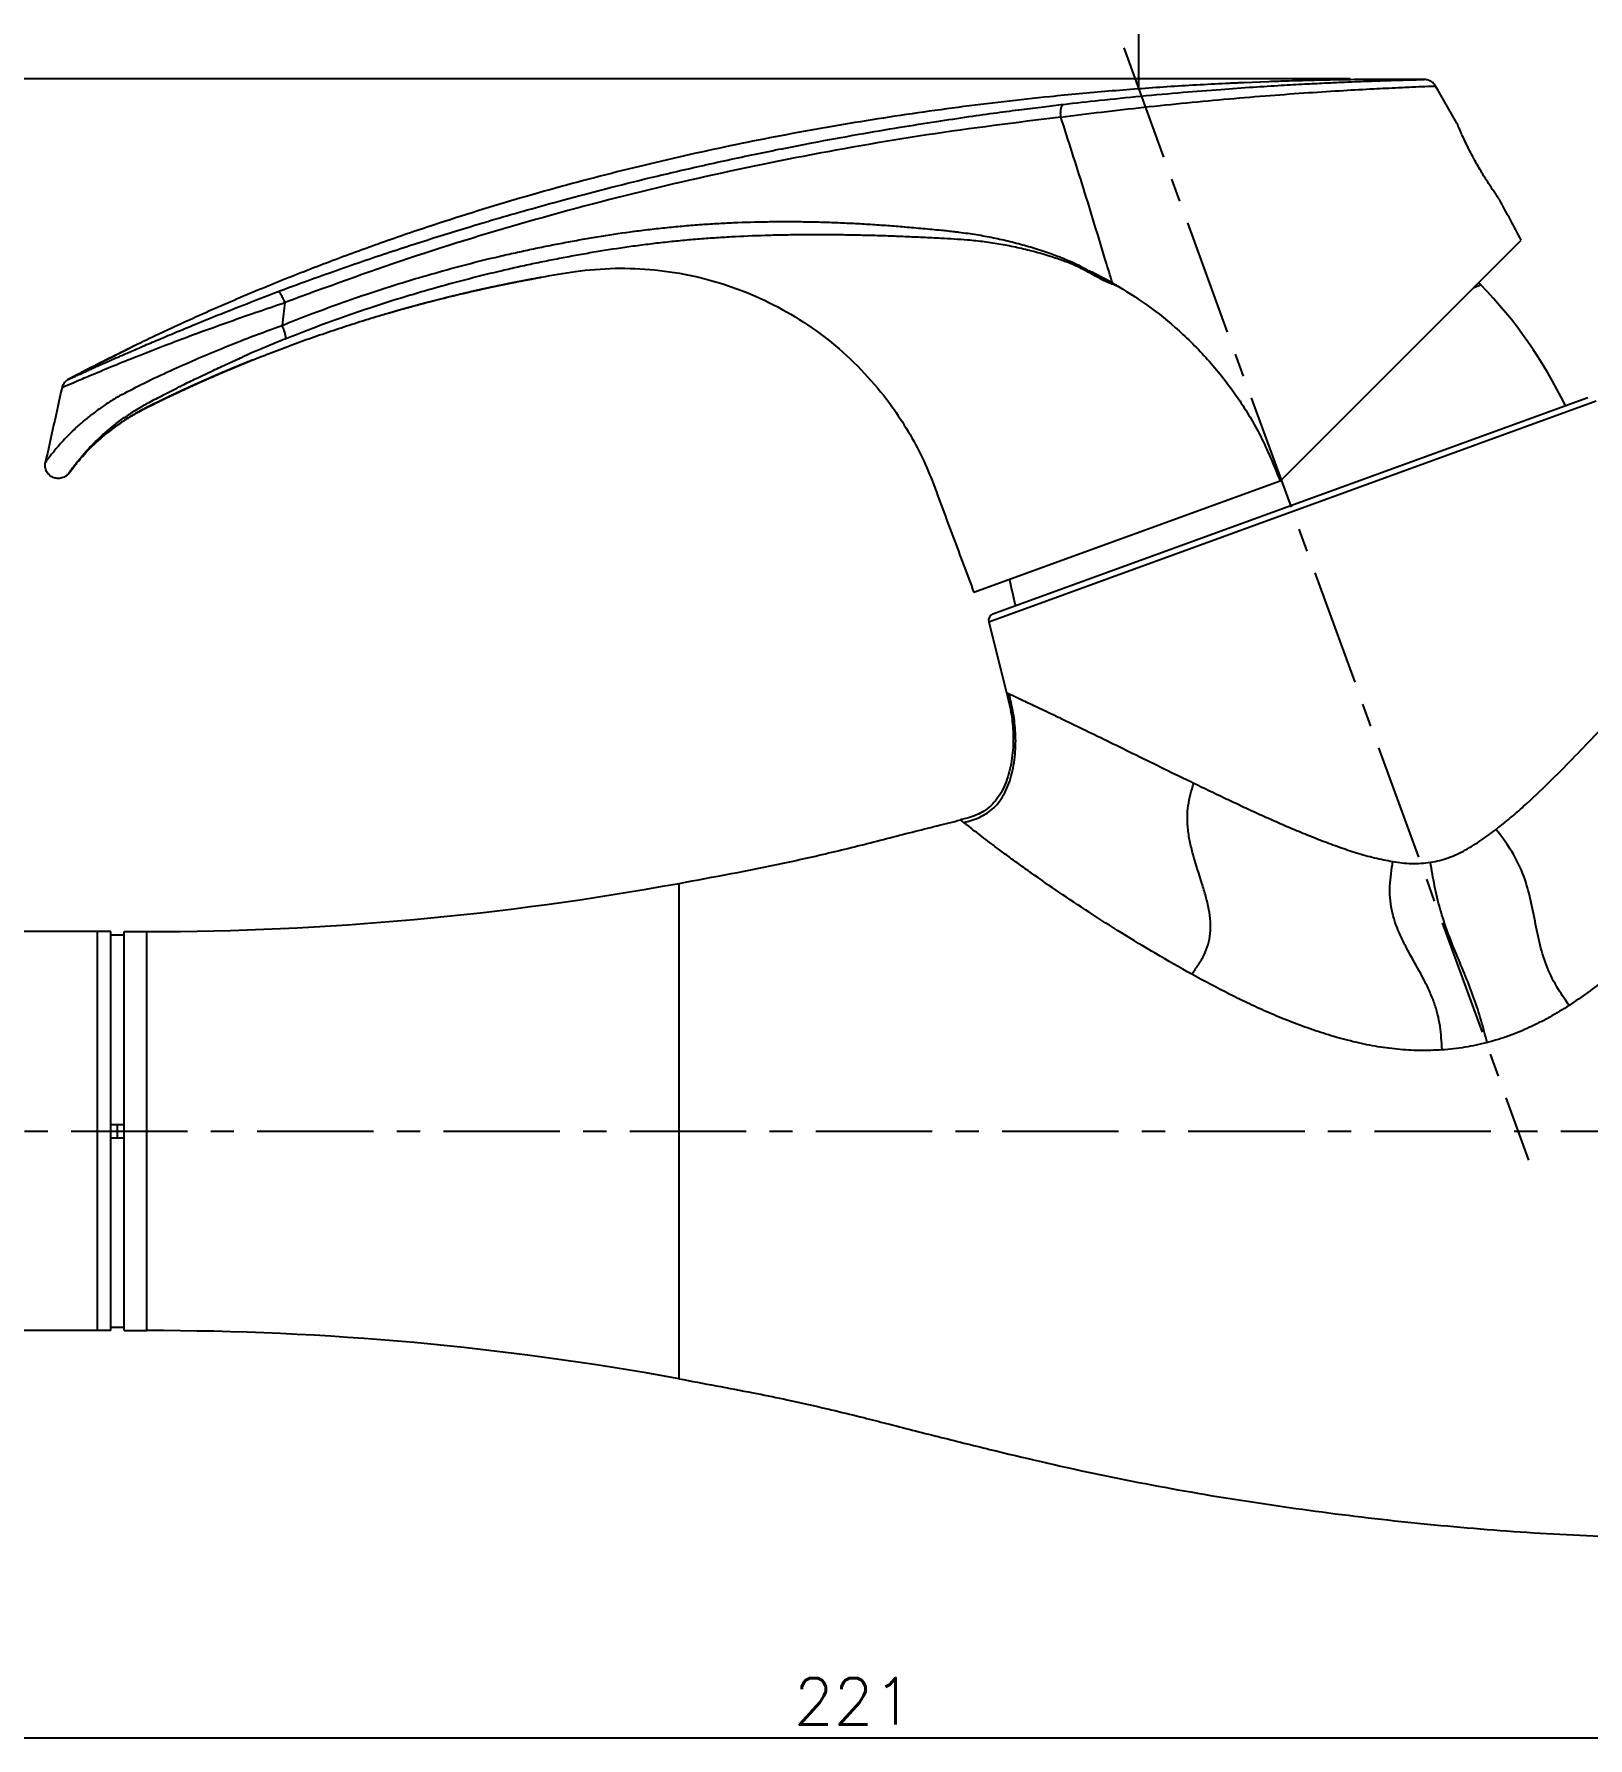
# Model space of a CAD drawing. Extents: x 7888 to 8482, y -4556 to -4136.
# Drawn here: x 8141.6 to 8258.4, y -4348.5 to -4220.4 of the extents above; entities that cross this region are included whole.
import ezdxf

# ---------------------------------------------------------------- set-up
doc = ezdxf.new("R2010")
doc.units = 0
doc.header["$LTSCALE"] = 7
doc.header["$MEASUREMENT"] = 0
doc.linetypes.add('CENTER', pattern=[2, 1.25, -0.25, 0.25, -0.25])
for name, color, linetype in [('CL', 1, 'CENTER'), ('D', 2, 'CONTINUOUS'), ('DWG', 7, 'CONTINUOUS')]:
    doc.layers.add(name, color=color, linetype=linetype)
doc.styles.add('GHS', font='ROMANS.shx', dxfattribs={"bigfont": 'GHS.shx'})

msp = doc.modelspace()

# ---------------------------------------------------------------- linework, layer by layer
at = {"layer": 'CL'}
for p, q in [((8223.507728454784, -4221.449560120083), (8253.94230819728, -4305.067880733168)), ((8032.357366067779, -4302.877433894868), (8326.10359714768, -4302.877433894868))]:
    msp.add_line(p, q, dxfattribs=at)
at = {"layer": 'D'}
for p, q in [((8224.628492987214, -4224.528835365461), (8224.628492987214, -4220.406907591907)), ((8240.516778628547, -4223.780781751316), (8110.350333930002, -4223.780781751316)), ((8095.139536074789, -4348.501758772097), (8313.35736606768, -4348.501758772097))]:
    msp.add_line(p, q, dxfattribs=at)
at = {"layer": 'DWG'}
for p, q in [((8234.400765937879, -4223.988224393468), (8232.528034188379, -4224.063188014668)), ((8245.20168214848, -4223.812820019268), (8243.299587706979, -4223.812382726368)), ((8246.09001732638, -4223.817540014567), (8246.08922948058, -4223.817530202968)), ((8235.25577930098, -4254.019444982568), (8253.38136184378, -4235.893862439767)), ((8249.819185225579, -4239.456039057968), (8250.35281286598, -4239.261814630067)), ((8168.212893725079, -4241.381527677868), (8168.288044360879, -4241.359624115968)), ((8213.354082730379, -4264.594906650467), (8259.01917590428, -4247.974171990268)), ((8213.66843236688, -4264.004952248368), (8258.399154731978, -4247.724300750167)), ((8235.25577930098, -4254.019444982568), (8212.24042497568, -4262.396351442568)), ((8213.354082730479, -4264.594906650667), (8214.69222873558, -4269.923644059568)), ((8190.066692804679, -4321.500860107268), (8190.066692304679, -4284.254007773868)), ((8147.357366067779, -4287.877433894868), (8032.357366067779, -4287.877433894868)), ((8146.357366067779, -4317.877433894868), (8146.357366067779, -4287.877433894868)), ((8147.357366067779, -4317.876759911167), (8147.357366067779, -4287.878107878568)), ((8147.357366067779, -4288.127433894868), (8148.357366067779, -4288.127433894868)), ((8148.357366067779, -4317.877433894868), (8148.357366067779, -4287.877433894868)), ((8148.357366067679, -4287.877433894868), (8150.06054801248, -4287.877433894868)), ((8150.060548012479, -4317.877433894868), (8150.06054801248, -4287.877433894868)), ((8147.357366067679, -4302.377433894868), (8148.357366067679, -4302.377433894868)), ((8147.857366067779, -4303.377433894868), (8147.857366067779, -4302.377433894868)), ((8147.357366067679, -4303.377433894868), (8148.357366067679, -4303.377433894868)), ((8147.357366067779, -4317.877433894868), (8032.357366067779, -4317.877433894868)), ((8147.357366067779, -4317.627433894868), (8148.357366067779, -4317.627433894868)), ((8148.357366067679, -4317.877433894868), (8150.060548012479, -4317.877433894868))]:
    msp.add_line(p, q, dxfattribs=at)
for centre, radius, start, end in [((8249.993735635679, -4239.609756496768), 0.5, 44.09768125058815, 72.68442803311223), ((8225.217406743379, -4263.617745305168), 35, 25.8808892988765, 44.09768124970392), ((8249.303225862179, -4254.851224077967), 35, 190.8147965797765, 194.1191107011122), ((8213.839442438579, -4264.474798558767), 0.5, 109.9999999999981, 193.8993000323305), ((8150.060589103679, -4065.212826381467), 222.6646075134, 270, 280.3505265847974), ((8150.060589103679, -4540.542041408367), 222.6646075134, 79.64947328441356, 90.00001057347383)]:
    msp.add_arc(centre, radius, start, end, dxfattribs=at)
for points in [[(8232.528034188379, -4224.063188014668), (8231.182488122478, -4224.125357912468), (8228.97349526978, -4224.242577190967), (8226.767344939079, -4224.378628822467), (8224.56158191588, -4224.533827944068), (8222.355396421679, -4224.708447111568), (8220.14958670138, -4224.902649036067), (8217.94957137038, -4225.116109236367), (8211.034309027878, -4225.918439873268), (8204.14629436028, -4226.922348738768), (8197.290616341279, -4228.133980980067), (8190.474579820179, -4229.559600342467), (8183.71767689548, -4231.202740720868), (8177.011790357979, -4233.073936459567), (8170.373809229379, -4235.178291184968), (8168.417958731479, -4235.848848923368), (8166.470825564579, -4236.540191773467), (8164.529900493979, -4237.253495286768), (8162.598306332679, -4237.987902732468), (8160.672891623679, -4238.744923553668), (8158.758758306879, -4239.522843986468), (8156.852813865579, -4240.323193235068), (8154.956054871079, -4241.145887918868), (8153.068862571979, -4241.991091677368), (8151.190868744179, -4242.859321503567), (8149.325855479879, -4243.749129647467), (8149.284904241379, -4243.768982722167)], [(8218.77032816068, -4226.645488868468), (8221.83457012728, -4226.267005988868), (8225.02060592028, -4225.903529412968), (8228.24564995298, -4225.568781768968), (8231.43048049718, -4225.273452535967), (8234.51075814878, -4225.019727950667), (8237.410066864879, -4224.809487666567), (8240.028895231579, -4224.643108699367), (8242.29692564508, -4224.518225239568), (8244.129127206379, -4224.430190708068), (8245.473081132279, -4224.370093965068), (8246.353382310279, -4224.332987128868), (8246.815341943378, -4224.316365633567), (8246.946106346879, -4224.312328541568)], [(8218.96904031808, -4225.691292558868), (8221.693952837279, -4225.385744998968), (8224.79673651908, -4225.072169440367), (8227.971150489378, -4224.786001419968), (8230.79298849638, -4224.561133842368), (8233.243561149378, -4224.388106543967), (8235.33794368138, -4224.257025763367), (8237.108006134878, -4224.158078489568), (8238.59339657098, -4224.083334740468), (8239.83635971438, -4224.026571114768), (8240.877351581279, -4223.983051901568), (8241.75067698348, -4223.949383459568), (8242.481500185178, -4223.923215822968), (8243.09245187918, -4223.902728562467), (8243.603386871779, -4223.886542283768), (8244.031584062779, -4223.873605657167), (8244.39171590088, -4223.863134035768), (8244.69771866748, -4223.854553806168), (8244.95865446288, -4223.847419466568), (8245.183591170278, -4223.841445548967), (8245.37272086148, -4223.836467959967), (8245.53153015788, -4223.832427237267), (8245.65532764838, -4223.829160563968), (8245.764017922878, -4223.826636448968), (8245.84550893558, -4223.824595717067), (8245.90396478328, -4223.822925191267), (8245.946936271479, -4223.821716000968), (8245.983263689079, -4223.820756535268), (8246.015823865579, -4223.819876091367), (8246.043293736979, -4223.819103087168), (8246.063741782978, -4223.818487760667), (8246.02975772748, -4223.817541514767)], [(8232.52803608998, -4224.063224771067), (8232.408932659078, -4224.068409292167), (8232.025347164079, -4224.085597501768), (8231.63518080268, -4224.103662319568), (8231.20982123218, -4224.124025531668)], [(8239.75835860378, -4223.847004842968), (8238.40647834988, -4223.872476517868), (8234.40076517338, -4223.988203430368)], [(8239.75835852968, -4223.847000298768), (8237.81218618538, -4223.885832773967), (8235.60197470848, -4223.947153306868), (8234.400765937879, -4223.988224393468)], [(8243.299587706979, -4223.812382726368), (8242.235450954879, -4223.817925089368), (8240.025136263179, -4223.842775814768), (8239.75835852968, -4223.847000298768)], [(8245.446861253879, -4223.813831561268), (8245.20513472128, -4223.812827886168), (8244.974832484078, -4223.812069478068), (8244.754330565978, -4223.811524461767), (8244.54296552988, -4223.811168553268), (8244.339936319779, -4223.810980349768), (8244.14511065598, -4223.810941442567), (8243.959170581878, -4223.811033801167), (8243.782897989979, -4223.811238204167), (8243.61643745658, -4223.811535701568), (8243.45672739078, -4223.811916583967), (8243.29958769198, -4223.812382619068)], [(8245.470032474379, -4223.813939850767), (8245.20168214868, -4223.812819961067)], [(8245.92811974058, -4223.816466295968), (8245.20168214848, -4223.812820019268)], [(8245.488141476779, -4223.814024203068), (8245.446861253879, -4223.813831561268)], [(8245.48814147528, -4223.814024506468), (8245.476316655378, -4223.813969098568), (8245.470032474379, -4223.813939850767)], [(8245.595405927279, -4223.814549409068), (8245.48814147528, -4223.814024506468)], [(8245.917333931679, -4223.816367517968), (8245.595405927279, -4223.814549409068)], [(8246.02975772748, -4223.817541514767), (8245.92074035148, -4223.816990856268), (8245.92812042328, -4223.816896828368)], [(8246.02920395298, -4223.817085383667), (8245.917333931679, -4223.816367517968)], [(8246.02920386668, -4223.817125536767), (8245.92811974058, -4223.816466295968)], [(8245.92812042328, -4223.816896828368), (8245.956989971779, -4223.816718360067), (8245.986487332679, -4223.816683445268)], [(8245.986487332679, -4223.816683445268), (8246.02920543998, -4223.816923410868)], [(8246.090010608379, -4223.817539966867), (8246.02920386668, -4223.817125536767)], [(8246.02920543998, -4223.816923410868), (8246.04577609578, -4223.817089839667)], [(8246.04577609578, -4223.817089839667), (8246.08539331188, -4223.817500471368)], [(8246.08539331188, -4223.817500471368), (8246.090010608379, -4223.817539966867)], [(8246.946106346879, -4224.312328541568), (8246.727362071279, -4224.052714107367), (8246.431480992978, -4223.880164603068), (8246.090018551678, -4223.817540033968)], [(8248.555842758979, -4227.096928991168), (8246.94610192128, -4224.312331253368)], [(8159.923626853879, -4239.765762103068), (8161.662814888279, -4239.116320039668), (8163.746934184779, -4238.369269531067), (8165.962838381279, -4237.595963226968), (8168.107648528479, -4236.871645577768), (8170.14606960638, -4236.204274595768), (8172.110583246979, -4235.578527239868), (8174.087692590479, -4234.967077709367), (8176.221887305279, -4234.328898066167), (8178.647943850579, -4233.630003568467), (8181.395974880579, -4232.870152683868), (8184.459748888579, -4232.062307668668), (8187.941422913879, -4231.195431871567), (8191.890690929679, -4230.276986854667), (8196.074738330579, -4229.376019248268), (8200.06358465918, -4228.583924382368), (8203.585291206478, -4227.939024692768), (8206.691723501679, -4227.412482285068), (8209.443628262079, -4226.976609302068), (8211.86717314138, -4226.614831180068), (8213.977695309579, -4226.317818099267), (8215.835691091079, -4226.072454298068), (8217.48839227518, -4225.866628779468), (8218.96904031808, -4225.691292558868)], [(8218.770322242879, -4226.645488657668), (8218.759911736379, -4226.304429462268), (8218.791629231078, -4226.012337189868), (8218.86383551578, -4225.795873302668), (8218.969000032479, -4225.691298976768)], [(8218.770147412979, -4226.645511133467), (8208.697353268279, -4227.993273129468), (8198.770518178279, -4229.722846179668), (8189.055691276979, -4231.813728077568), (8179.271083862579, -4234.356033272567), (8169.730218207679, -4237.286751869367), (8160.42637993778, -4240.590998011668)], [(8222.652525964379, -4239.117333363068), (8222.39495440648, -4238.276052361767), (8222.13857566008, -4237.435806286167), (8220.47545015788, -4231.995563323768), (8218.770147412979, -4226.645511133467)], [(8248.56553145668, -4227.120803917967), (8248.555842758979, -4227.096928991168)], [(8249.96908972818, -4230.041126921267), (8249.66453062178, -4229.478980156768), (8249.384959043378, -4228.933321493268), (8249.13767510208, -4228.423397186667), (8248.931356334579, -4227.975439954167), (8248.76788737128, -4227.603980760367), (8248.64926417178, -4227.324146515868), (8248.577983461078, -4227.151377989868), (8248.56553145668, -4227.120803917967)], [(8251.755280125979, -4232.849584543967), (8251.709030684578, -4232.785066464467), (8251.583696427078, -4232.608296111868), (8251.405941489878, -4232.352822731567), (8251.20317327778, -4232.054312389568), (8250.99157625698, -4231.734262534368), (8250.75551980428, -4231.366145333368), (8250.49673629608, -4230.947974517668), (8250.22917756498, -4230.497893104468), (8249.969089729078, -4230.041126920967)], [(8253.38136184378, -4235.893862439767), (8251.755280126179, -4232.849584544168)], [(8160.229917576379, -4242.306322766468), (8162.283398522779, -4241.498754129067), (8164.537920943279, -4240.665887595267), (8166.819217930679, -4239.878952180868), (8169.25417637898, -4239.099221383467), (8171.724770061479, -4238.370196402768), (8174.116226606379, -4237.721310575667), (8176.541891005179, -4237.121564210068), (8177.763739065979, -4236.841773587667), (8178.989084119479, -4236.575837029268), (8180.217487690279, -4236.323560783768), (8181.448607746079, -4236.084659834168), (8182.68612062698, -4235.858506621267), (8183.925904068479, -4235.647009529268), (8186.411495047779, -4235.273480454467), (8187.705922719979, -4235.107561307967), (8189.00165673738, -4234.961789689268), (8190.309515876679, -4234.835713872068), (8191.617725145979, -4234.730425030168), (8192.894080443279, -4234.647342070568), (8194.16982777708, -4234.583234849968), (8196.714724260879, -4234.510822022668), (8197.99035549388, -4234.501601083368), (8199.263841881979, -4234.509527789268), (8200.57008060558, -4234.534624229567), (8201.87344947618, -4234.576118954268), (8203.172895345779, -4234.633805012268), (8203.82135160718, -4234.668721586368), (8204.46891804638, -4234.707690351967), (8205.114803410079, -4234.750620108567), (8205.75976170938, -4234.797251707068), (8207.020488451379, -4234.897730129267)], [(8203.982509886479, -4235.540204318368), (8203.863902277179, -4235.537510933167), (8203.22337133378, -4235.524526756468), (8201.93982694928, -4235.506408870468), (8200.651954503779, -4235.498730974768), (8199.36082718178, -4235.502059543567), (8198.101716071878, -4235.517088255768), (8196.840026759179, -4235.545065124368), (8194.320264925978, -4235.644101328267), (8193.055443673878, -4235.717198069868), (8191.789006069379, -4235.807034926567), (8190.490075608579, -4235.917334038568), (8189.190679125779, -4236.046815881467), (8187.902284611179, -4236.194661446068), (8186.613937323079, -4236.361650617768), (8184.136938841679, -4236.735097504467), (8182.89962111258, -4236.945845153068), (8181.663442699979, -4237.171009346468), (8180.433192271179, -4237.408740762768), (8179.20582951798, -4237.659582068368), (8177.981802302279, -4237.923743184268), (8176.76124819188, -4238.201449412967), (8174.338270494379, -4238.796061262868), (8171.947990150379, -4239.439067352967), (8169.478104821579, -4240.160982525567), (8167.043790015379, -4240.932648816668), (8164.762450980579, -4241.711209636567), (8162.507687304179, -4242.534950275168), (8160.452065889579, -4243.334242488268)], [(8218.989116704479, -4237.462409215967), (8217.971001620679, -4237.116297248567), (8217.35344651788, -4236.931822461567), (8216.73156167778, -4236.761660166568), (8216.12526987418, -4236.608535656167), (8215.51650475458, -4236.467169254767), (8214.894584673879, -4236.336230995068), (8214.27056136458, -4236.219133772567), (8213.01968025388, -4236.028761340068), (8212.39123420258, -4235.956065656068), (8211.760750874879, -4235.896884402167), (8210.761123036778, -4235.824020636368), (8209.75591087188, -4235.767751212068), (8209.08191294998, -4235.734956971368), (8208.40524129608, -4235.702947708567), (8207.730749803879, -4235.671848518768), (8207.055990704379, -4235.642357149068), (8205.780159668879, -4235.592673279068), (8205.141962219679, -4235.571418024768), (8204.503572345679, -4235.552994304768), (8203.98251326428, -4235.540057164868)], [(8207.02064528848, -4234.895865238967), (8207.02170737718, -4234.895954577867), (8207.047085352278, -4234.898091344068), (8207.72661931988, -4234.956693773967), (8208.405176161079, -4235.017512919668), (8209.085972060078, -4235.080570652268), (8209.765645443678, -4235.146926804167), (8210.78146085568, -4235.257226182068), (8211.09539435598, -4235.295030076768)], [(8211.09555930388, -4235.293702757068), (8211.79333605088, -4235.385963576067), (8212.43167495818, -4235.482171912267), (8213.06731235368, -4235.591342875668), (8214.327697175979, -4235.848937374468), (8214.95437169468, -4235.997079236467), (8215.57762535238, -4236.157338233667), (8216.186592542379, -4236.326013061667), (8216.792192319379, -4236.505230898068), (8217.41303545938, -4236.701788857667), (8218.029216818879, -4236.912006767167), (8218.99953689008, -4237.281015387567)], [(8218.99913560608, -4237.281999012967), (8219.641261663479, -4237.561605510968), (8220.27113408378, -4237.869896196868), (8220.88771267178, -4238.206345400868)], [(8179.710769775079, -4238.681917328167), (8182.280093608079, -4238.258623166867), (8185.257162759579, -4238.017835465167), (8188.245354049479, -4238.134167995868), (8191.194741872979, -4238.605686052468), (8194.07045214318, -4239.426850668468), (8196.82350929908, -4240.583554460967), (8199.423073586478, -4242.062911744468), (8201.82572420278, -4243.840771330168), (8203.99558006398, -4245.888991765068), (8205.90985469158, -4248.186442613567), (8207.151415111179, -4250.039979919367), (8208.221999474279, -4251.995206070667), (8209.11483253618, -4254.039766318468), (8209.89697384178, -4256.128610283768), (8210.67772454208, -4258.216822276668), (8211.45912431348, -4260.306770289868), (8212.240409685779, -4262.396412329468)], [(8222.641750519078, -4239.201039751568), (8222.294187236179, -4239.069350431668), (8221.958517342879, -4238.909973594067), (8221.66888664008, -4238.757677458568), (8221.38267688468, -4238.600514268168), (8220.874581151778, -4238.320892513868), (8220.36296632538, -4238.054129276168), (8219.769318474178, -4237.777510987267), (8219.163753571978, -4237.531102372568), (8218.988136803178, -4237.465056318968)], [(8222.652531632079, -4239.117494379268), (8222.03483644068, -4238.780592819167), (8221.446224248679, -4238.477704887267), (8220.887543498178, -4238.206353783868)], [(8220.887543498178, -4238.206353783868), (8221.254160327779, -4238.444242017968), (8221.666714457779, -4238.697841190267), (8222.122568912879, -4238.952945454568), (8222.64561276948, -4239.187051964367)], [(8144.262447354979, -4246.312733407567), (8144.228761231579, -4246.331024525168), (8144.173401577979, -4246.361993936367), (8144.192519312779, -4246.354015474868), (8144.285769754979, -4246.307577891967), (8144.349387611879, -4246.277862288367), (8144.420572182279, -4246.245380854268), (8144.516883759479, -4246.201180663167), (8144.631651837879, -4246.149001503867), (8144.774537607079, -4246.083916888268), (8144.940710796579, -4246.008439969868), (8145.133448420379, -4245.920987290067), (8145.355020414579, -4245.820633767968), (8145.613120622479, -4245.704027573467), (8145.91841989678, -4245.566458980267), (8146.282611279479, -4245.402972685968), (8146.720902982579, -4245.207123613867), (8147.251072657779, -4244.971586402067), (8147.893966310379, -4244.688023933868), (8148.673876189079, -4244.347039613367), (8149.618024471879, -4243.938564777767), (8150.753863111479, -4243.453317424668), (8152.097353301179, -4242.888049720867), (8153.716573718079, -4242.218800534767), (8155.669560939879, -4241.427855285368), (8157.840652318079, -4240.569222999868), (8159.923626853879, -4239.765762103068)], [(8159.92362471558, -4239.765759736468), (8160.019006321979, -4239.832070645468), (8160.142780477279, -4240.002963077168), (8160.284951176979, -4240.266366264767), (8160.426433278579, -4240.590979046068)], [(8168.288044360879, -4241.359624115968), (8168.936213180379, -4241.173154495267), (8170.57767849748, -4240.719870655068), (8173.474512072679, -4239.985800529068), (8176.396344623279, -4239.329116685867), (8179.330571342679, -4238.752731509568), (8179.710769775079, -4238.681917328167)], [(8168.288049390079, -4241.359641391968), (8168.55075705028, -4241.283516984768), (8171.242558094779, -4240.543827046467), (8173.983706719979, -4239.865287531167), (8176.916287303879, -4239.221710575468), (8178.965375227279, -4238.818534119968)], [(8168.594372174679, -4241.270951580267), (8168.65728748418, -4241.252860788867), (8168.84736826388, -4241.198455164867), (8169.039595446379, -4241.143816842668), (8169.233926731979, -4241.088965337268), (8169.430181808279, -4241.033956151267), (8169.628164132379, -4240.978849224168), (8169.82766509368, -4240.923707853568), (8170.02846347278, -4240.868598835468), (8170.23032489148, -4240.813592605668), (8170.433001253879, -4240.758763382568), (8170.636231761579, -4240.704188889767), (8170.83987787878, -4240.649914307667), (8171.044036328779, -4240.595922090768), (8171.248833531979, -4240.542186851768), (8171.45440223378, -4240.488681592567), (8171.66088174898, -4240.435377628868), (8171.86841820568, -4240.382244513268), (8172.07716478678, -4240.329249958568), (8172.287281969479, -4240.276359760468), (8172.498937759779, -4240.223537721067), (8172.71230792088, -4240.170745572568), (8172.927576194779, -4240.117942901767), (8173.144934513379, -4240.065087077168), (8173.364583199379, -4240.012133176768), (8173.586725640679, -4239.959035642268), (8173.811447485879, -4239.905786032968), (8174.038709914679, -4239.852415114768), (8174.268464269079, -4239.798957007868), (8174.50062021458, -4239.745456050068), (8174.735343831479, -4239.691898693567), (8174.97338652998, -4239.638142692267), (8175.215537497379, -4239.584046150868), (8175.462588570279, -4239.529476461567), (8175.71533680338, -4239.474310711168), (8175.974255739779, -4239.418507255467), (8176.239071677379, -4239.362191782167), (8176.509410472279, -4239.305511416467), (8176.784943265379, -4239.248572375367), (8177.065410104579, -4239.191422399668), (8177.350557599379, -4239.134097072967), (8177.640134441379, -4239.076623227667), (8177.933891246679, -4239.019019196468), (8178.231576671079, -4238.961295845967), (8178.53295099668, -4238.903454293168), (8178.838207297879, -4238.845406653568), (8178.965889370879, -4238.821270698668)], [(8178.965375227279, -4238.818534119968), (8179.710580449879, -4238.680880442167)], [(8178.965889370879, -4238.821270698668), (8179.14766488348, -4238.787037173568), (8179.46164675118, -4238.728230034168), (8179.710768575779, -4238.681918646767)], [(8223.11281686478, -4239.382558484167), (8222.95218171928, -4239.312342222068), (8222.79617406588, -4239.251927888868), (8222.642027398078, -4239.200168154968)], [(8222.64251070858, -4239.200376431668), (8222.646117140379, -4239.187297317168)], [(8222.64561276948, -4239.187051964367), (8222.81033347078, -4239.247471069568), (8222.965930184178, -4239.312765153967), (8223.109975284979, -4239.381288402968)], [(8223.109975284979, -4239.381288402968), (8222.96333064848, -4239.295476170568), (8222.810730024179, -4239.207488447068), (8222.652531632079, -4239.117494379268)], [(8223.110272680478, -4239.381361512367), (8225.55931782688, -4241.002270677767), (8227.94942138468, -4242.981703530868), (8230.20838097258, -4245.330246395068), (8232.21891229658, -4247.979288304567), (8233.889911458979, -4250.850551967567), (8235.25577930098, -4254.019444982568)], [(8143.679985019379, -4246.978644693668), (8143.799173461379, -4246.925663372267), (8144.203419784179, -4246.750308515568), (8144.945833954179, -4246.433595187667), (8146.041142290379, -4245.968831429667), (8147.517884623579, -4245.354589786768), (8149.291952914579, -4244.638602430768), (8151.314311496779, -4243.847930014568), (8153.572882575279, -4242.997712045768), (8155.955231435579, -4242.134285557668), (8158.28184033148, -4241.321033895368), (8160.426435552779, -4240.590978336068)], [(8160.42637993778, -4240.590998011668), (8160.321012885379, -4241.447465189967), (8160.229546654479, -4242.305406513067)], [(8148.199727796779, -4247.500305939668), (8149.85079362438, -4246.643119239868), (8151.819901966379, -4245.715280451768), (8153.676021532579, -4244.889838595567), (8155.644241339679, -4244.060525780167), (8157.934940565679, -4243.153187239468), (8160.229546654479, -4242.305406075267)], [(8158.029193609779, -4244.901556896568), (8159.256854409879, -4244.417401741668), (8160.84431048758, -4243.816298179568), (8162.448489382179, -4243.236974816868), (8164.05641080958, -4242.684189011668), (8165.676770315579, -4242.154927479867), (8167.30483347788, -4241.650834714668), (8168.212893725079, -4241.381527677868)], [(8160.229770011779, -4242.306382504368), (8160.30563958018, -4242.503917941567), (8160.366686540779, -4242.684044786368), (8160.411874473879, -4242.838076065567), (8160.444009811479, -4242.970487518367), (8160.466017615679, -4243.088125994667), (8160.476605982879, -4243.191687080167), (8160.476860226079, -4243.237470465167), (8160.473227558279, -4243.277700994167), (8160.465237075479, -4243.310528199167), (8160.452417873479, -4243.334101612068)], [(8168.212893725579, -4241.381527679468), (8168.282547664179, -4241.361224194868), (8168.289510510379, -4241.359197375667)], [(8168.289510510379, -4241.359197375667), (8168.469140661279, -4241.307083825168), (8168.594372174679, -4241.270951580267)], [(8149.284904241379, -4243.768982722167), (8147.470075922379, -4244.662627736668), (8145.62721024348, -4245.598353546367), (8144.290186437779, -4246.295574994768)], [(8149.284918271379, -4243.769011652867), (8144.306914695879, -4246.286754451467)], [(8160.452124702779, -4243.334389434367), (8159.807987529979, -4243.595614828768), (8158.858805008179, -4243.990546914068), (8157.887832951479, -4244.405686955468), (8157.238616398079, -4244.689507224968)], [(8147.041656435579, -4250.420695599568), (8147.053048830179, -4250.411418891168), (8147.07637224988, -4250.392494031168), (8147.112068875279, -4250.363689825967), (8147.160062779079, -4250.325255044468), (8147.219784252579, -4250.277882914867), (8147.291061794179, -4250.221988870468), (8147.37355268088, -4250.158159491268), (8147.464020734979, -4250.089197574467), (8147.559896452979, -4250.017282987667), (8147.659346962379, -4249.943940813668), (8147.761089582579, -4249.870212024268), (8147.864215420479, -4249.796809452668), (8147.968052802379, -4249.724235344867), (8148.072380070779, -4249.652651668068), (8148.186526669079, -4249.575818452367), (8148.312878169879, -4249.492485751867), (8148.44673517628, -4249.406060720968), (8148.586095704679, -4249.318002291468), (8148.729354204679, -4249.229413086568), (8148.874908296179, -4249.141305095567), (8149.02123641138, -4249.054560043467), (8149.166925994079, -4248.969925383268), (8149.310678223279, -4248.888025792568), (8149.451934244779, -4248.809030025568), (8149.590322767479, -4248.732989240468), (8149.72404347178, -4248.660698312868), (8149.852874956379, -4248.592072900567), (8149.976920175879, -4248.526877051067), (8150.096312029479, -4248.464883351468), (8150.211140286479, -4248.405907795868), (8150.321447911179, -4248.349807787667), (8150.42724589628, -4248.296471581568), (8150.52852947788, -4248.245808032967), (8150.625595764079, -4248.197587825267), (8150.718989221379, -4248.151473506868), (8150.809022998579, -4248.107254966868), (8150.895985963479, -4248.064743396568), (8150.98014641918, -4248.023767754567), (8151.061740175079, -4247.984179146768), (8151.140522190779, -4247.946066371167), (8151.216817185079, -4247.909246262768), (8151.291669630779, -4247.873194624768), (8151.367058213279, -4247.836950374667), (8151.443004648979, -4247.800501393267), (8151.519474139879, -4247.763863104268), (8151.596461718879, -4247.727036986467), (8151.673991338479, -4247.690011158067), (8151.752115244479, -4247.652760810468), (8151.830913467279, -4247.615248579968), (8151.91049315398, -4247.577424995267), (8151.99098730578, -4247.539229213067), (8152.072552294079, -4247.500590341668), (8152.155363392979, -4247.461429711568), (8152.239607656679, -4247.421664403368), (8152.325474089379, -4247.381212041668), (8152.413142490779, -4247.339996182867), (8152.502774510679, -4247.297950622167), (8152.594512266979, -4247.255020113767), (8152.688439623479, -4247.211178483567), (8152.783098177179, -4247.167118157367), (8152.877128865679, -4247.123478601668), (8152.970601539279, -4247.080231407368), (8153.064079510179, -4247.037116065468), (8153.157315506379, -4246.994243507368), (8153.25028759108, -4246.951620109167), (8153.342957054879, -4246.909259872367), (8153.435272876679, -4246.867182289968), (8153.527175949379, -4246.825410360468), (8153.61860302178, -4246.783968767068), (8153.70949032018, -4246.742882233868), (8153.799776817479, -4246.702174068668), (8153.88940712458, -4246.661864896068), (8153.978333984779, -4246.621971586568), (8154.066520357279, -4246.582506382867), (8154.15394108388, -4246.543476219467), (8154.240584143079, -4246.504882231568), (8154.326451506479, -4246.466719442667), (8154.411559623679, -4246.428976614668), (8154.49594049718, -4246.391635836268), (8154.579795857179, -4246.354605065068), (8154.663153290279, -4246.317870994468), (8154.745964299879, -4246.281454026668), (8154.82823562568, -4246.245350146368), (8154.909974256879, -4246.209555231067), (8154.991187383279, -4246.174065074568), (8155.071882353479, -4246.138875407068), (8155.152066637279, -4246.103981913267), (8155.231747793379, -4246.069380247467), (8155.310933441679, -4246.035066047568), (8155.389631237979, -4246.001034946268), (8155.467848853579, -4245.967282581468), (8155.545593956979, -4245.933804604967), (8155.622874198579, -4245.900596689167), (8155.69969719768, -4245.867654533868), (8155.776070532479, -4245.834973870767), (8155.852001731279, -4245.802550467868), (8155.927498266779, -4245.770380132168), (8156.002567551579, -4245.738458711768), (8156.077216038079, -4245.706782477868), (8156.15141560858, -4245.675362273768), (8156.225154058379, -4245.644201924768), (8156.298429817879, -4245.613300712967), (8156.371241242279, -4245.582657967968), (8156.443586571879, -4245.552273083067), (8156.51546388418, -4245.522145533668), (8156.586871038079, -4245.492274900067), (8156.657805605179, -4245.462660894367), (8156.728264786379, -4245.433303393967), (8156.798260591379, -4245.404196133268), (8156.867843479679, -4245.375316960768), (8156.93696332238, -4245.346685530068), (8157.005558809279, -4245.318325968268), (8157.073570489979, -4245.290261458767), (8157.14094063938, -4245.262514308168), (8157.207613100879, -4245.235106021568), (8157.27353308598, -4245.208057394668), (8157.338646899379, -4245.181388636567), (8157.402901533779, -4245.155119543468), (8157.466244033979, -4245.129269765868), (8157.528620456779, -4245.103859236568), (8157.58997409028, -4245.078908896668), (8157.650242270279, -4245.054441982868), (8157.709347819779, -4245.030487478967), (8157.767187698979, -4245.007084651268), (8157.823614052279, -4244.984290632167), (8157.878373435679, -4244.962204796668), (8157.930520892579, -4244.941204254068), (8157.977439505879, -4244.922335976467), (8158.015844574779, -4244.906910122768), (8158.02914498978, -4244.901572056468)], [(8147.093714681179, -4250.378482292168), (8147.111309813279, -4250.364300368668), (8147.15908463598, -4250.326035087268), (8147.218601675179, -4250.278816139768), (8147.289660569279, -4250.223081007068), (8147.371979789179, -4250.159368047467), (8147.462331361779, -4250.090475480867), (8147.558131097179, -4250.018596374068), (8147.657534381879, -4249.945266222568), (8147.759250167379, -4249.871533369267), (8147.862364001079, -4249.798115554968), (8147.966200704479, -4249.725518174168), (8148.070485715579, -4249.653939689568), (8148.184394040879, -4249.577240180768), (8148.310581990179, -4249.493984657867), (8148.444334366379, -4249.407594587567), (8148.583618573379, -4249.319551042468), (8148.726829564479, -4249.230957931768), (8148.872363609779, -4249.142829581768), (8149.018697032579, -4249.056050294368), (8149.164415103579, -4248.971369877268), (8149.30821618868, -4248.889415466468), (8149.449517636179, -4248.810369534867), (8149.587981602779, -4248.734265015468), (8149.721793079179, -4248.661905736968), (8149.85071463148, -4248.593215785468), (8149.974847101879, -4248.527959873767), (8150.094323809079, -4248.465909953267), (8150.209235403679, -4248.406881216768), (8150.319625561579, -4248.350730416767), (8150.425505695479, -4248.297345350567), (8150.526871205279, -4248.246634576368), (8150.624007907779, -4248.198374161368), (8150.717465718079, -4248.152223682668), (8150.807558504079, -4248.107972491967), (8150.894575552479, -4248.065431425868), (8150.978785523879, -4248.024429145567), (8151.060426839179, -4247.984815389767), (8151.139261158779, -4247.946675646768), (8151.21559711298, -4247.909834454667), (8151.290456094779, -4247.873778580868), (8151.365840678279, -4247.837535217568), (8151.441784346379, -4247.801086563968), (8151.518251770779, -4247.764448294068), (8151.595237478979, -4247.727622122567), (8151.67276493708, -4247.690596392067), (8151.750885916479, -4247.653346510768), (8151.829679982079, -4247.615835325668), (8151.909253824879, -4247.578013569668), (8151.989740006679, -4247.539820593567), (8152.071294492679, -4247.501185681867), (8152.154092212779, -4247.462030309467), (8152.23831997578, -4247.422271652167), (8152.32416667388, -4247.381827364168), (8152.411812136279, -4247.340620962767), (8152.501418135079, -4247.298586158468), (8152.593126882479, -4247.255667631867), (8152.687029905979, -4247.211835605467), (8152.781700401879, -4247.167767846668), (8152.875755730879, -4247.124114918268), (8152.969235878879, -4247.080862287668), (8153.062725682679, -4247.037739552268), (8153.155973315779, -4246.994859767868), (8153.248957180979, -4246.952229152668), (8153.341638847579, -4246.909861580268), (8153.433967509379, -4246.867776446467), (8153.525884209379, -4246.825996682768), (8153.617325781679, -4246.784546935367), (8153.708228474879, -4246.743451920667), (8153.79853122358, -4246.702734964967), (8153.888178543579, -4246.662416736868), (8153.977123031879, -4246.622514173167), (8154.065327454879, -4246.583039602267), (8154.152766422179, -4246.544000061367), (8154.239427646879, -4246.505396801767), (8154.325312807479, -4246.467224973968), (8154.410438039979, -4246.429473475167), (8154.494834675379, -4246.392124685968), (8154.578701973279, -4246.355087629468), (8154.662073598679, -4246.318346302967), (8154.744898617879, -4246.281922186068), (8154.82718376628, -4246.245811265168), (8154.908936029379, -4246.210009419167), (8154.990162594479, -4246.174512442468), (8155.070870808179, -4246.139316065968), (8155.151068138879, -4246.104415974268), (8155.230762144879, -4246.069807821767), (8155.309960445579, -4246.035487245767), (8155.388670697079, -4246.001449878668), (8155.466900571379, -4245.967691357568), (8155.54465773748, -4245.934207333368), (8155.621949846779, -4245.900993477668), (8155.698784519979, -4245.868045489167), (8155.775169336379, -4245.835359098668), (8155.851111825679, -4245.802930072968), (8155.926619461979, -4245.770754217968), (8156.001699659379, -4245.738827380668), (8156.076359009479, -4245.707145772767), (8156.150569705079, -4245.675720108367), (8156.224319185879, -4245.644554364868), (8156.297605881879, -4245.613647824068), (8156.370428148379, -4245.582999814967), (8156.442784226079, -4245.552609729868), (8156.514672193879, -4245.522477043168), (8156.586089912679, -4245.492601333768), (8156.657034956879, -4245.462982312068), (8156.727504531379, -4245.433619853267), (8156.797509925979, -4245.404507990268), (8156.867102401579, -4245.375624236567), (8156.936232615779, -4245.346987920468), (8157.004839190179, -4245.318623199368), (8157.072862610179, -4245.290553284967), (8157.140245091179, -4245.262800510068), (8157.206930420579, -4245.235386404167), (8157.272863759079, -4245.208331784967), (8157.33799136678, -4245.181656881068), (8157.402260198679, -4245.155381504867), (8157.465617273579, -4245.129525318167), (8157.528008638379, -4245.104108258667), (8157.589377598079, -4245.079151261068), (8157.649661551379, -4245.054677537168), (8157.708783528379, -4245.030715987768), (8157.766640751879, -4245.007305774468), (8157.823086049079, -4244.984503755868), (8157.877867224179, -4244.962408807567), (8157.930057521179, -4244.941390723768), (8157.977046083379, -4244.922494086468), (8158.015562016579, -4244.907023554068), (8158.02914499198, -4244.901572061968)], [(8147.241008375279, -4250.261165716467), (8147.289660569279, -4250.223081007068), (8147.371979789179, -4250.159368047467), (8147.462331361779, -4250.090475480867), (8147.558131097179, -4250.018596374068), (8147.657534381879, -4249.945266222568), (8147.759250167379, -4249.871533369267), (8147.862364001079, -4249.798115554968), (8147.966200704479, -4249.725518174168), (8148.070485715579, -4249.653939689568), (8148.184394040879, -4249.577240180768), (8148.310581990179, -4249.493984657867), (8148.444334366379, -4249.407594587567), (8148.583618573379, -4249.319551042468), (8148.726829564479, -4249.230957931768), (8148.872363609779, -4249.142829581768), (8149.018697032579, -4249.056050294368), (8149.164415103579, -4248.971369877268), (8149.30821618868, -4248.889415466468), (8149.449517636179, -4248.810369534867), (8149.587981602779, -4248.734265015468), (8149.721793079179, -4248.661905736968), (8149.85071463148, -4248.593215785468), (8149.974847101879, -4248.527959873767), (8150.094323809079, -4248.465909953267), (8150.209235403679, -4248.406881216768), (8150.319625561579, -4248.350730416767), (8150.425505695479, -4248.297345350567), (8150.526871205279, -4248.246634576368), (8150.624007907779, -4248.198374161368), (8150.717465718079, -4248.152223682668), (8150.807558504079, -4248.107972491967), (8150.894575552479, -4248.065431425868), (8150.978785523879, -4248.024429145567), (8151.060426839179, -4247.984815389767), (8151.139261158779, -4247.946675646768), (8151.21559711298, -4247.909834454667), (8151.290456094779, -4247.873778580868), (8151.365840678279, -4247.837535217568), (8151.441784346379, -4247.801086563968), (8151.518251770779, -4247.764448294068), (8151.595237478979, -4247.727622122567), (8151.67276493708, -4247.690596392067), (8151.750885916479, -4247.653346510768), (8151.829679982079, -4247.615835325668), (8151.909253824879, -4247.578013569668), (8151.989740006679, -4247.539820593567), (8152.071294492679, -4247.501185681867), (8152.154092212779, -4247.462030309467), (8152.23831997578, -4247.422271652167), (8152.32416667388, -4247.381827364168), (8152.411812136279, -4247.340620962767), (8152.501418135079, -4247.298586158468), (8152.593126882479, -4247.255667631867), (8152.687029905979, -4247.211835605467), (8152.781700401879, -4247.167767846668), (8152.875755730879, -4247.124114918268), (8152.969235878879, -4247.080862287668), (8153.062725682679, -4247.037739552268), (8153.155973315779, -4246.994859767868), (8153.248957180979, -4246.952229152668), (8153.341638847579, -4246.909861580268), (8153.433967509379, -4246.867776446467), (8153.525884209379, -4246.825996682768), (8153.617325781679, -4246.784546935367), (8153.708228474879, -4246.743451920667), (8153.79853122358, -4246.702734964967), (8153.888178543579, -4246.662416736868), (8153.977123031879, -4246.622514173167), (8154.065327454879, -4246.583039602267), (8154.152766422179, -4246.544000061367), (8154.239427646879, -4246.505396801767), (8154.325312807479, -4246.467224973968), (8154.410438039979, -4246.429473475167), (8154.494834675379, -4246.392124685968), (8154.578701973279, -4246.355087629468), (8154.662073598679, -4246.318346302967), (8154.744898617879, -4246.281922186068), (8154.82718376628, -4246.245811265168), (8154.908936029379, -4246.210009419167), (8154.990162594479, -4246.174512442468), (8155.070870808179, -4246.139316065968), (8155.151068138879, -4246.104415974268), (8155.230762144879, -4246.069807821767), (8155.309960445579, -4246.035487245767), (8155.388670697079, -4246.001449878668), (8155.466900571379, -4245.967691357568), (8155.54465773748, -4245.934207333368), (8155.621949846779, -4245.900993477668), (8155.698784519979, -4245.868045489167), (8155.775169336379, -4245.835359098668), (8155.851111825679, -4245.802930072968), (8155.926619461979, -4245.770754217968), (8156.001699659379, -4245.738827380668), (8156.076359009479, -4245.707145772767), (8156.150569705079, -4245.675720108367), (8156.224319185879, -4245.644554364868), (8156.297605881879, -4245.613647824068), (8156.370428148379, -4245.582999814967), (8156.442784226079, -4245.552609729868), (8156.514672193879, -4245.522477043168), (8156.586089912679, -4245.492601333768), (8156.657034956879, -4245.462982312068), (8156.727504531379, -4245.433619853267), (8156.797509925979, -4245.404507990268), (8156.867102401579, -4245.375624236567), (8156.936232615779, -4245.346987920468), (8157.004839190179, -4245.318623199368), (8157.072862610179, -4245.290553284967), (8157.140245091179, -4245.262800510068), (8157.206930420579, -4245.235386404167), (8157.272863759079, -4245.208331784967), (8157.33799136678, -4245.181656881068), (8157.402260198679, -4245.155381504867), (8157.465617273579, -4245.129525318167), (8157.528008638379, -4245.104108258667), (8157.589377598079, -4245.079151261068), (8157.649661551379, -4245.054677537168), (8157.708783528379, -4245.030715987768), (8157.766640751879, -4245.007305774468), (8157.823086049079, -4244.984503755868), (8157.877867224179, -4244.962408807567), (8157.930057521179, -4244.941390723768), (8157.977046083379, -4244.922494086468), (8158.015562016579, -4244.907023554068), (8158.036742686279, -4244.898523237967), (8157.998474407479, -4244.913884700567), (8157.95821118508, -4244.930064794067), (8157.911795976979, -4244.948739859268), (8157.863822434279, -4244.968067556967), (8157.814896740179, -4244.987805735867), (8157.765100156079, -4245.007923158068), (8157.714491691079, -4245.028397439768), (8157.663107531179, -4245.049215340167), (8157.61098135778, -4245.070364568868), (8157.558150348579, -4245.091831344867), (8157.504655736179, -4245.113600164867), (8157.450543086879, -4245.135653675968), (8157.39586197978, -4245.157972790468), (8157.340665758379, -4245.180536772068), (8157.28500565278, -4245.203325628768), (8157.228851699179, -4245.226352571068), (8157.17219433128, -4245.249622514068), (8157.115042619979, -4245.273132737368), (8157.057405278279, -4245.296880657468), (8156.999290786179, -4245.320863776868), (8156.940707475079, -4245.345079649567), (8156.881663585179, -4245.369525857668), (8156.822167303879, -4245.394199995668), (8156.762226792079, -4245.419099659168), (8156.701850201779, -4245.444222437767), (8156.641045687379, -4245.469565910067), (8156.579821412979, -4245.495127640368), (8156.518185557479, -4245.520905176268), (8156.456146316979, -4245.546896047667), (8156.39371190678, -4245.573097765468), (8156.33089056158, -4245.599507821467), (8156.267690536879, -4245.626123687367), (8156.204120108479, -4245.652942814768), (8156.140187573279, -4245.679962634667), (8156.07590121368, -4245.707180571068), (8156.011265601179, -4245.734595533768), (8155.946278896379, -4245.762209029967), (8155.880938674879, -4245.790022807468), (8155.815242508779, -4245.818038618768), (8155.749187966079, -4245.846258220467), (8155.68277261108, -4245.874683373368), (8155.615994004079, -4245.903315841868), (8155.548849701279, -4245.932157394067), (8155.481337254779, -4245.961209801068), (8155.413454213179, -4245.990474836568), (8155.345198121079, -4246.019954276968), (8155.276566519979, -4246.049649900067), (8155.207556948279, -4246.079563485368), (8155.13816694158, -4246.109696813068), (8155.068394033579, -4246.140051663468), (8154.998235756179, -4246.170629816368), (8154.927689640779, -4246.201433050668), (8154.856753218279, -4246.232463142967), (8154.785424020879, -4246.263721867568), (8154.713699582079, -4246.295210994767), (8154.64157743858, -4246.326932290467), (8154.569055131279, -4246.358887515067), (8154.496130290579, -4246.391078424867), (8154.422802630679, -4246.423506543968), (8154.349073954779, -4246.456173078768), (8154.274937617279, -4246.489083048567), (8154.200385292879, -4246.522242291768), (8154.125411182979, -4246.555655599168), (8154.050009514579, -4246.589327823967), (8153.974174549579, -4246.623263879568), (8153.897900596079, -4246.657468737168), (8153.821182021679, -4246.691947422368), (8153.744013269079, -4246.726705010467), (8153.666388873079, -4246.761746621667), (8153.588303481079, -4246.797077413868), (8153.509751875279, -4246.832702575868), (8153.430728997079, -4246.868627317768), (8153.351229973079, -4246.904856862568), (8153.271250142579, -4246.941396435068), (8153.190785084779, -4246.978251252467), (8153.109830644979, -4247.015426513868), (8153.028382957479, -4247.052927392167), (8152.946438792379, -4247.090758759168), (8152.86398984188, -4247.128924700768), (8152.781022718279, -4247.167428032168), (8152.697524388279, -4247.206271058268), (8152.61348226378, -4247.245455697368), (8152.528862474179, -4247.284993630567), (8152.443589376179, -4247.324915986668), (8152.357583596679, -4247.365255630968), (8152.270766406279, -4247.406045067068), (8152.183059764079, -4247.447316353368), (8152.094386157479, -4247.489101112968), (8152.004668300379, -4247.531430608668), (8151.913828775879, -4247.574335841968), (8151.821789709179, -4247.617847634167), (8151.728472539079, -4247.661996657867), (8151.633797916779, -4247.706813401968), (8151.537685734979, -4247.752328069968), (8151.440055239279, -4247.798570431468), (8151.340817505779, -4247.845582371568), (8151.239875201879, -4247.893442895167), (8151.137134455379, -4247.942240508368), (8151.032503359779, -4247.992067747367), (8150.925892210679, -4248.043021771067), (8150.817215651779, -4248.095204095767), (8150.706472298579, -4248.148682826268), (8150.593773641179, -4248.203477985568), (8150.479241487979, -4248.259610166268), (8150.363000027879, -4248.317104095568), (8150.245175736579, -4248.375988398668), (8150.125897284279, -4248.436295316867), (8150.005295457679, -4248.498060373167), (8149.883503108079, -4248.561321852068), (8149.760652584379, -4248.626108362568), (8149.636869870579, -4248.692428592967), (8149.512208882379, -4248.760328196067), (8149.386643293479, -4248.829900197968), (8149.26014557588, -4248.901244197368), (8149.132691564179, -4248.974464347968), (8149.004260851079, -4249.049669570068), (8148.874837150579, -4249.126973796368), (8148.744408635179, -4249.206496252567), (8148.612968252879, -4249.288361772467), (8148.480514036779, -4249.372701142767), (8148.34704658508, -4249.459648339967), (8148.212553022179, -4249.549307066068), (8148.077020574279, -4249.641758879568), (8147.940451535479, -4249.737078041868), (8147.802831589279, -4249.835353702967), (8147.664170861779, -4249.936661166867), (8147.524585447379, -4250.040998468168), (8147.38482562958, -4250.147868827768), (8147.252743544379, -4250.251112340067), (8147.154421849479, -4250.329403769568)], [(8152.736713351079, -4246.804874108468), (8153.771139134479, -4246.295728921868), (8155.04156878808, -4245.689861737268), (8156.130535654479, -4245.186568439567), (8157.238619755979, -4244.689514776068)], [(8144.199749263379, -4246.343302179868), (8144.178366059479, -4246.354597594667)], [(8144.190893909679, -4246.347898006068), (8144.199709840179, -4246.343228132568)], [(8144.258911950779, -4246.312071629567), (8144.19092792128, -4246.347961674968)], [(8144.199709840179, -4246.343228132568), (8144.258888023579, -4246.312008278568)], [(8144.258911838179, -4246.312071416068), (8144.199749263379, -4246.343302179868)], [(8144.258888023579, -4246.312008278568), (8144.31113286968, -4246.285339063968), (8144.307325340679, -4246.287549958968)], [(8144.290186437779, -4246.295574994768), (8144.258911950779, -4246.312071629567)], [(8144.306914695879, -4246.286754451467), (8144.258916318679, -4246.312069052068)], [(8144.290844599879, -4246.296825322568), (8144.286504462979, -4246.299255313568), (8144.262447354979, -4246.312733407567)], [(8144.307325340679, -4246.287549958968), (8144.290844599879, -4246.296825322568)], [(8143.679989761579, -4246.978645656567), (8142.419607130679, -4252.640269921767)], [(8144.10049161898, -4246.400395005267), (8143.957083258179, -4246.513497156167), (8143.78724113008, -4246.725642493768), (8143.679985019379, -4246.978644693668)], [(8144.17845900158, -4246.354549172867), (8144.10049161898, -4246.400395005267)], [(8144.178457443779, -4246.354549522868), (8144.190893909679, -4246.347898006068)], [(8144.19092792128, -4246.347961674968), (8144.178457443779, -4246.354549522868)], [(8148.199814957379, -4247.500329974868), (8147.403494988179, -4247.971196921168), (8146.662216644479, -4248.462313267568), (8145.910266469879, -4249.016756610068)], [(8150.22423958848, -4248.100948100868), (8150.748166166679, -4247.819310689767), (8151.32092202798, -4247.520714216967), (8151.910884630679, -4247.219801825768), (8152.518669741879, -4246.913780762467), (8152.612641086179, -4246.866784836868)], [(8152.612641086179, -4246.866784836868), (8152.736713351079, -4246.804874108468)], [(8147.099013531079, -4250.220784001367), (8147.568406654679, -4249.837889770468), (8147.955116776079, -4249.541641134068), (8148.364991846379, -4249.244951363267), (8148.576791265179, -4249.098426705268), (8148.793487578079, -4248.953246376967), (8149.180127264479, -4248.706066359568), (8149.675544759979, -4248.409517849568), (8150.105658103079, -4248.166242430468)], [(8150.105658103079, -4248.166242430468), (8150.198400288879, -4248.115119844668), (8150.22423958848, -4248.100948100868)], [(8144.06891529418, -4250.661219729068), (8144.606830765879, -4250.133728521768), (8145.214775616779, -4249.586734891367), (8145.910164378879, -4249.016732061667)], [(8147.275706628079, -4250.233970937268), (8147.289660569279, -4250.223081007068), (8147.371979789179, -4250.159368047467), (8147.401292586379, -4250.136898873768)], [(8144.069253985679, -4250.661290396068), (8143.288364766579, -4251.515693768768), (8142.777610101379, -4252.144398725268), (8142.499687043279, -4252.522908409768), (8142.420105382779, -4252.640354849467)], [(8144.21197869868, -4253.404987144968), (8144.66956271548, -4252.808837209768), (8145.805010425279, -4251.541208500268), (8147.041688912579, -4250.420701231267)], [(8144.211981522179, -4253.404983487168), (8144.226235543779, -4253.381608726067), (8144.268491267179, -4253.316198266768), (8144.353217475979, -4253.192848974268), (8144.473321777679, -4253.026223849467), (8144.678584228279, -4252.754265339267), (8144.93473252188, -4252.431391233367), (8145.18838018018, -4252.126921916868), (8145.473622355679, -4251.800902510367), (8146.314989260379, -4250.928294952968), (8146.613234856379, -4250.648106720468), (8146.905811135279, -4250.386667007268), (8147.099013531079, -4250.220784001367)], [(8147.041670363379, -4250.420683753868), (8147.052738857479, -4250.411670995068), (8147.075839301579, -4250.392925522968), (8147.093714681179, -4250.378482292168)], [(8144.211981416479, -4253.404983423768), (8143.980488156879, -4253.632354973768), (8143.669677561079, -4253.778971352567), (8143.32758402648, -4253.811706693968), (8143.012423618479, -4253.734500031667), (8142.73857442508, -4253.560449548468), (8142.525441801279, -4253.290868255268), (8142.416160011479, -4252.965050699768), (8142.420105401379, -4252.640354752768)], [(8251.49642686368, -4280.196869920668), (8252.56562701858, -4279.336550826368), (8253.56691667068, -4278.463888591868), (8255.46703018058, -4276.674616769367), (8257.237075957179, -4274.893572637968), (8258.89137140628, -4273.166215947267), (8260.421886263679, -4271.525926429968), (8261.82823104978, -4270.001198623168), (8263.092266918979, -4268.620653831267), (8264.194896375679, -4267.405680339468), (8265.122568580979, -4266.374016371068), (8265.86991667608, -4265.534883507267), (8266.412886128079, -4264.919581688768)], [(8214.692211260779, -4269.923575472268), (8214.98759974748, -4271.196859876867), (8215.17475846018, -4272.639763223067), (8215.16485348928, -4274.241848066968), (8215.06553571628, -4275.062157291868), (8214.896505860579, -4275.864133798168), (8214.654755500978, -4276.622619952768), (8214.340319310679, -4277.314278712168), (8213.50341471048, -4278.421788178568), (8212.992895914878, -4278.817728354467), (8212.43396449018, -4279.113222808468), (8211.83930681378, -4279.324195206667), (8211.407300978079, -4279.441839749168)], [(8211.46731503248, -4279.677714795767), (8212.080169465578, -4279.503293978068), (8212.67325703828, -4279.281734592668), (8213.22905287068, -4278.976481346668), (8213.73470090588, -4278.571691177567), (8214.55716024428, -4277.449248531268), (8214.862894938879, -4276.751371245668), (8215.09578102448, -4275.987337959868), (8215.256476586079, -4275.180337162567), (8215.34866615438, -4274.355362966167), (8215.350235894579, -4272.744394542367), (8215.16458827478, -4271.292366462568), (8214.87886591208, -4270.009296884167)], [(8214.692249861278, -4269.923597853168), (8214.70441121438, -4269.929161211267), (8214.71908899138, -4269.935882589967), (8214.73888106148, -4269.944954123368), (8214.796552428379, -4269.971428682768), (8214.87881632648, -4270.009278836067)], [(8214.878844097379, -4270.009218551068), (8214.98051123718, -4270.056108878767), (8215.105341867478, -4270.113836451068), (8215.254541614579, -4270.183022830668), (8215.426800214978, -4270.263139064067), (8215.83333547668, -4270.453084080467), (8216.311065803378, -4270.677635189068), (8216.86334003628, -4270.938728063167), (8217.49350701678, -4271.238298376167), (8218.192046729879, -4271.572115111768), (8218.946324802479, -4271.934258997268), (8220.616805242878, -4272.741141375567), (8222.45723742398, -4273.635851602467), (8224.435033280779, -4274.602260488267), (8226.55136286688, -4275.639565484567), (8228.76099580018, -4276.716732478068)], [(8275.68441103098, -4273.039566051868), (8275.037054602879, -4273.932458495467), (8274.133422703078, -4275.158970316368), (8273.003475370779, -4276.666224202168), (8271.66303121678, -4278.417660468867), (8270.12986069648, -4280.371664845567), (8268.41394550978, -4282.478710203468), (8266.516492962479, -4284.703591676367), (8264.452124007179, -4286.980860266667), (8262.19593432858, -4289.257511879068), (8260.98129713858, -4290.371028730468), (8259.713328742379, -4291.445277465267), (8258.39325545538, -4292.464161882068), (8256.99222183848, -4293.428865774767)], [(8228.61580754438, -4291.087716806967), (8229.11230238508, -4290.370774764768), (8229.539639365179, -4289.634204808268), (8229.844044625379, -4288.855624209968), (8230.00517037528, -4288.026512301667), (8230.01722681398, -4287.143205649268), (8229.897261283179, -4286.210712387367), (8229.67107086558, -4285.237388619567), (8229.376614466779, -4284.236310756967), (8228.74960729048, -4282.209358010668), (8228.500412226978, -4281.213154906767), (8228.33885384828, -4280.244540615868), (8228.288744799978, -4279.312121550467), (8228.35376670658, -4278.417271865668), (8228.76082219868, -4276.716763660268)], [(8228.760556567679, -4276.717639082068), (8231.056693769879, -4277.819086574067), (8232.240137897279, -4278.375855263368), (8233.43904092298, -4278.930237690867), (8234.04300026508, -4279.204903142067), (8234.650343957579, -4279.477010202368), (8235.875585611078, -4280.011724614667), (8237.13024758258, -4280.536473810267), (8238.41598599188, -4281.046634686368), (8239.71318582528, -4281.526734504568), (8241.012535795979, -4281.957350809467), (8242.35771280358, -4282.329607024568), (8243.734403736778, -4282.613682134768)], [(8209.45367715578, -4279.929551862368), (8209.54050929218, -4279.907864205268), (8211.225797732679, -4279.487787981768)], [(8211.467683526978, -4279.678018272468), (8211.36160057128, -4279.594472451568), (8211.28376919588, -4279.533433269467), (8211.25815334588, -4279.513245618067), (8211.23970655458, -4279.498478215068), (8211.225723116278, -4279.487379487467)], [(8211.407300978079, -4279.441839749168), (8211.225762933978, -4279.487397710267)], [(8190.066692804679, -4284.254007682568), (8197.904866826479, -4282.738330367567), (8201.79837002298, -4281.858139332568), (8205.67179870528, -4280.893996465667), (8207.60452219278, -4280.395256310568), (8209.45367715578, -4279.929551862368)], [(8228.616017352979, -4291.087874844467), (8225.913033031478, -4289.539092132767), (8223.33709641538, -4287.979252635768), (8220.89989408128, -4286.430865442167), (8218.628902585779, -4284.919649210868), (8216.56962996618, -4283.485407754168), (8215.634577540979, -4282.816456314467), (8214.77804704768, -4282.192838273168), (8213.996623838479, -4281.614045037668), (8213.29002830378, -4281.082843798167), (8212.67456250688, -4280.614063634268), (8212.16652851148, -4280.222533625468), (8211.94915660688, -4280.053687830268), (8211.757443225079, -4279.904701011968), (8211.59746634388, -4279.780011758367), (8211.46766191128, -4279.678045730668)], [(8246.56518228938, -4282.671473468768), (8247.25319945308, -4282.528509239168), (8247.902346294679, -4282.328300195268), (8248.556957252578, -4282.063618806767), (8249.191917524779, -4281.743378797268), (8249.798546943279, -4281.387988078268), (8250.37577978568, -4281.013406386168), (8251.49693418578, -4280.197530433068)], [(8256.99229029278, -4293.429284821068), (8256.033727414679, -4291.981037543668), (8255.27938061758, -4290.412013965968), (8254.759923064179, -4288.688754498267), (8254.37884514318, -4286.861736377467), (8253.977543130379, -4285.025129437468), (8253.40004487068, -4283.276036428468), (8252.557735459079, -4281.673733337468), (8251.494631989879, -4280.199622165668)], [(8247.432205043178, -4296.781343249668), (8247.278643365578, -4294.985025032867), (8247.10044548198, -4294.098395515068), (8246.834355690678, -4293.219095993268), (8246.48157731318, -4292.346032130467), (8246.059381411878, -4291.477365060768), (8245.10740113488, -4289.744601160268), (8244.64135701938, -4288.875796739768), (8244.224960316878, -4288.002464443667), (8243.650690058379, -4286.235380309267), (8243.52737880798, -4285.339773523167), (8243.514527894778, -4284.436413420968), (8243.597726021779, -4283.527489110767), (8243.73662655158, -4282.615026565767)], [(8243.734109790179, -4282.615475931867), (8244.423905975878, -4282.709565419067), (8245.12695634808, -4282.759219908367), (8245.848199967979, -4282.748159050468), (8246.56495383638, -4282.670061532168)], [(8250.82201363498, -4296.232793235667), (8250.36969444738, -4294.547311220367), (8249.831745272979, -4292.882865003068), (8249.19587878938, -4291.229350553767), (8248.50996922288, -4289.571568786568), (8247.850551235279, -4287.893775617167), (8247.29131796298, -4286.184228713068), (8246.871619056279, -4284.439734243868), (8246.565063706279, -4282.670854921767)], [(8247.43225665778, -4296.781283021268), (8245.750857420478, -4296.820937359968), (8244.064408282478, -4296.725776042167), (8242.406235062579, -4296.501995582767), (8240.74564400108, -4296.157685421567), (8239.10497541668, -4295.712632064668), (8237.519719422678, -4295.198902617068), (8235.953494551779, -4294.618307023567), (8235.18133471908, -4294.307175480268), (8234.43297475088, -4293.990810120267), (8232.95782309178, -4293.324259056368), (8231.47914994748, -4292.605044792668), (8228.61609362058, -4291.087737899667)], [(8256.99226249928, -4293.428928690068), (8255.538212379879, -4294.305008430268), (8254.79165093938, -4294.702282906268), (8254.01456384488, -4295.078655800167), (8253.25286331948, -4295.412172719168), (8252.47994079208, -4295.712175169067), (8251.64303928808, -4295.993850971167), (8250.82218489068, -4296.232502803768)], [(8250.822246375179, -4296.232734336468), (8249.15338959908, -4296.582661018168), (8247.432261569878, -4296.781357855368)], [(8190.066692804679, -4321.500860107268), (8195.64462659108, -4322.552346421367)], [(8195.64462659108, -4322.552346421367), (8197.904866826479, -4323.016537422168), (8198.42425752938, -4323.128007367868)], [(8198.42425752938, -4323.128007367868), (8201.19320316858, -4323.753424369768)], [(8201.19320316858, -4323.753424369768), (8201.79837002298, -4323.896728457268), (8203.95146166568, -4324.423706074967)], [(8203.95146166568, -4324.423706074967), (8205.67179870518, -4324.860871324067), (8207.60452219278, -4325.359611479267), (8209.54050929218, -4325.847003584568), (8213.41581082068, -4326.807253278967), (8221.194674273978, -4328.598736855767), (8229.03596264268, -4330.097911887768), (8236.92783674648, -4331.314432965668), (8244.853603346479, -4332.275755610668), (8252.806763990578, -4332.971271967768), (8260.77950613608, -4333.396591326567), (8268.76211535598, -4333.554675771267), (8276.74500645488, -4333.442963072768), (8284.71946980658, -4333.061542576768), (8292.678722379878, -4332.422239535168), (8300.61058799128, -4331.510258933868), (8308.499040273879, -4330.291472213868), (8316.35736606768, -4328.877433894868)]]:
    msp.add_spline(points, degree=3, dxfattribs=at)

# ---------------------------------------------------------------- texts
at = {"layer": 'D', "insert": (8203.19367633912, -4345.751758772097), "char_height": 3.5, "attachment_point": 5, "style": 'GHS'}
msp.add_mtext('221', dxfattribs=at)

doc.saveas('drawing.dxf')
